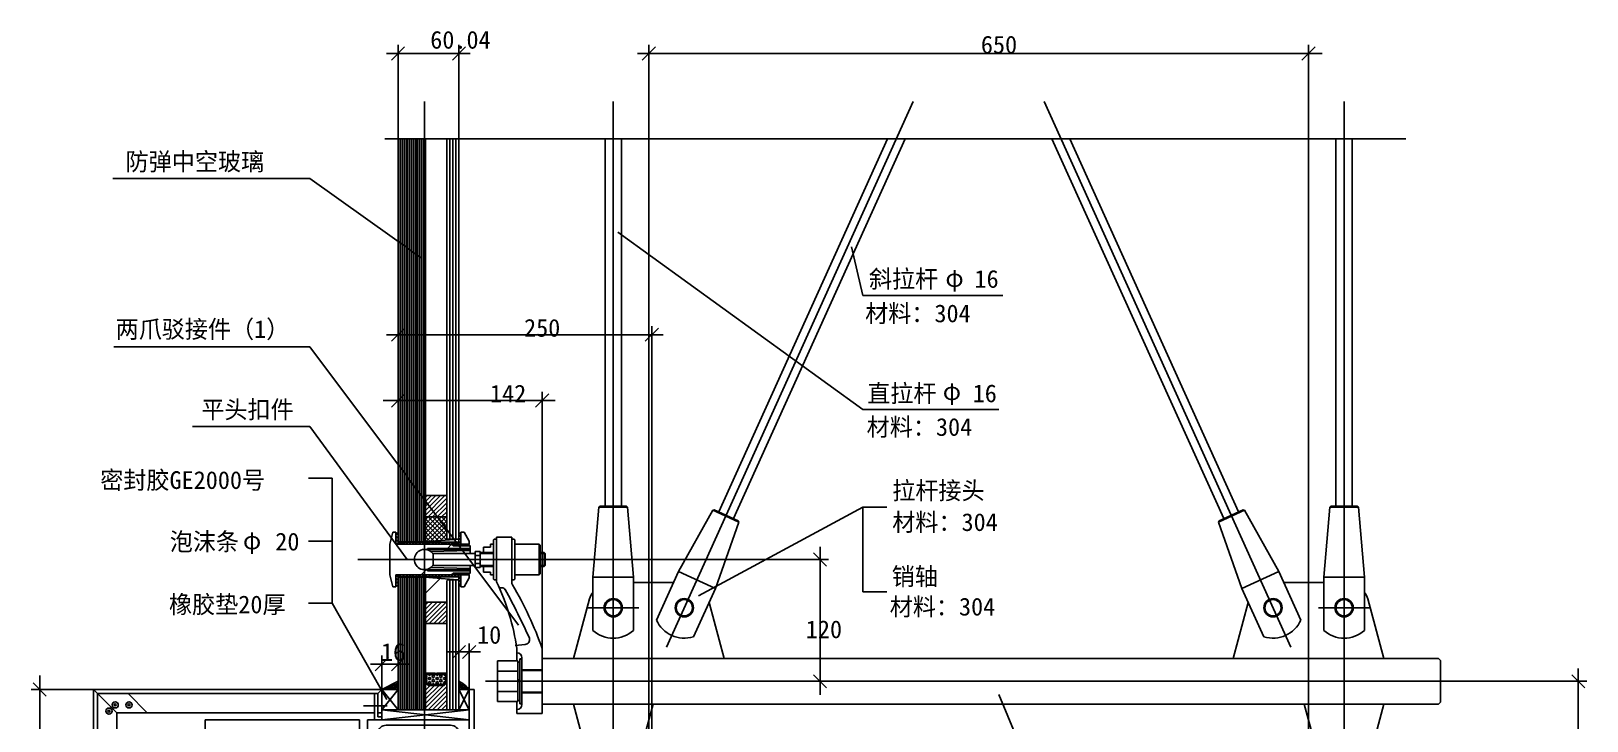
# Model space of a CAD drawing. Header units: metres. Extents: x 851 to 2535, y 436 to 2383.
# Drawn here: x 992 to 2525, y 1704 to 2383 of the extents above; entities that cross this region are included whole.
import ezdxf

# ---------------------------------------------------------------- set-up
doc = ezdxf.new("R2010")
doc.units = ezdxf.units.M
for name, color, linetype in [('212', 2, 'Continuous'), ('3', 5, 'Continuous'), ('BZX', 1, 'Continuous'), ('CSX', 3, 'Continuous'), ('DHX', 4, 'Continuous'), ('PMX', 8, 'Continuous'), ('SDH', 7, 'Continuous'), ('TXT', 2, 'Continuous'), ('XSX', 6, 'Continuous'), ('图层4', 4, 'Continuous')]:
    doc.layers.add(name, color=color, linetype=linetype)

# ---------------------------------------------------------------- blocks, each defined once
blk = doc.blocks.new('A$C719D39D5')
at = {"layer": 'CSX'}
for p, q in [((15.8, 56.78, -342.86), (25.38, 55.94, -342.86)), ((0, 0, -342.86), (2.51, 0, -342.86))]:
    blk.add_line(p, q, dxfattribs=at)
for centre, radius, start, end in [((-624.51, 346.74, -342.86), 718.57, 331.32, 335.58), ((24.95, 50.96, -342.86), 5, 344.88, 85), ((2.51, 4, -342.86), 4, 270, 328.41)]:
    blk.add_arc(centre, radius, start, end, dxfattribs=at)
blk = doc.blocks.new('_ArchTick')
for p, q in [((0.86, 0), (-0.86, 0)), ((0, 0.65), (0, -0.65))]:
    blk.add_line(p, q)
at = {"color": 0, "linetype": 'ByBlock'}
blk.add_lwpolyline([(-0.5, -0.5), (0.5, 0.5)], dxfattribs=at)

msp = doc.modelspace()

# ---------------------------------------------------------------- hatches: boundary and pattern name
at = {"layer": 'PMX'}
h = msp.add_hatch(dxfattribs=at)
h.set_pattern_fill('ANSI31', scale=35)
h.paths.add_polyline_path([(1379.71, 1872.82), (1379.71, 1877.82), (1351.67, 1877.82), (1351.67, 1889.82), (1348.67, 1889.82), (1345.67, 1877.82), (1345.67, 1862.82), (1369.71, 1862.82, -0.41)])
h.paths.add_polyline_path([(1369.71, 1862.82), (1345.67, 1862.82), (1345.67, 1847.82), (1348.67, 1835.82), (1351.67, 1835.82), (1351.67, 1847.82), (1379.71, 1847.82), (1379.71, 1852.82, -0.41)])
h.paths.add_polyline_path([(1408.48, 1849.32), (1424.71, 1849.32), (1424.71, 1851.82), (1382.71, 1851.82), (1382.71, 1852.82), (1379.71, 1852.82), (1379.71, 1847.82), (1406.23, 1847.82)])
h.paths.add_polyline_path([(1424.71, 1849.32), (1408.48, 1849.32), (1406.23, 1847.82), (1423.21, 1847.82)])
h.paths.add_polyline_path([(1423.21, 1877.82), (1406.23, 1877.82), (1408.48, 1876.32), (1424.71, 1876.32)])
h.paths.add_polyline_path([(1424.71, 1876.32), (1408.48, 1876.32), (1406.23, 1877.82), (1379.71, 1877.82), (1379.71, 1872.82), (1382.71, 1872.82), (1382.71, 1873.82), (1424.71, 1873.82)])
h = msp.add_hatch(dxfattribs=at)
h.set_pattern_fill('ANSI37', scale=25)
h.paths.add_polyline_path([(1401.71, 1841.82), (1402.71, 1842.82), (1412.71, 1842.82), (1379.71, 1845.32), (1380.71, 1844.32), (1380.71, 1820.82), (1401.71, 1820.82)])

# ---------------------------------------------------------------- linework, layer by layer
msp.add_line((1495.71, 1711.04), (1470.71, 1711.04))
at = {"layer": '3'}
for p, q in [((2378.71, 1765.32), (1495.71, 1765.32)), ((2378.71, 1720.32), (1495.71, 1720.32))]:
    msp.add_line(p, q, dxfattribs=at)
at = {"layer": 'BZX'}
for p, q in [((1420.19, 2361.43), (1346.82, 2361.43)), ((1353.67, 2277.33), (1353.67, 2369.43)), ((1413.71, 2277.33), (1413.71, 2369.43)), ((1591.88, 2361.43), (2264.04, 2361.43)), ((1600.71, 2313.99), (1600.71, 2369.43)), ((2250.71, 2313.99), (2250.71, 2369.43)), ((1376.48, 2160.01), (1266.74, 2238.09)), ((1811.58, 2010.57), (1570.26, 2185.33)), ((1811.58, 2122.88), (1800.45, 2170.98)), ((1353.67, 2037.92), (1353.67, 2092.34)), ((1603.67, 2035.43), (1603.67, 2092.34)), ((1266.74, 2072.36), (1472.47, 1798.19)), ((1610, 2084.34), (1343.87, 2084.34)), ((1353.67, 1956.55), (1353.67, 2027.53)), ((1495.71, 1765.35), (1495.71, 2027.53)), ((1508.47, 2019.53), (1339.19, 2019.53)), ((1266.74, 1993.89), (1362.54, 1862.82)), ((1288.94, 1943.03), (1288.94, 1819.84)), ((1811.58, 1914.41), (1649.85, 1826.89)), ((1811.58, 1831.11), (1811.58, 1914.41)), ((1769.43, 1875.32), (1769.43, 1729.42)), ((1525.87, 1862.82), (1777.43, 1862.82)), ((1288.94, 1819.84), (1342.67, 1724.82)), ((1413.71, 1734.85), (1413.71, 1779.72)), ((1423.71, 1734.85), (1423.71, 1779.72)), ((1337.67, 1734.85), (1337.67, 1767.7)), ((1353.67, 1734.85), (1353.67, 1767.7)), ((1413.71, 1771.72), (1423.71, 1771.72)), ((1000.66, 1748.49), (1000.66, 1600.82)), ((1353.67, 1759.7), (1337.67, 1759.7)), ((2516.48, 1755.33), (2516.48, 1115.13)), ((1053.64, 1734.82), (992.66, 1734.82)), ((1338.01, 1734.87), (1338.24, 1735.1)), ((1340.01, 1735.11), (1339.43, 1735.69)), ((1339.72, 1734.82), (1341.77, 1736.87)), ((1342.07, 1734.82), (1340.61, 1736.28)), ((1341.49, 1734.82), (1345.31, 1738.63)), ((1344.43, 1735.99), (1342.96, 1737.46)), ((1343.84, 1734.82), (1343.11, 1735.55)), ((1343.26, 1734.82), (1348.85, 1740.4)), ((1347.08, 1735.11), (1344.88, 1737.32)), ((1345.03, 1734.82), (1352.38, 1742.17)), ((1346.2, 1737.76), (1345.32, 1738.64)), ((1348.85, 1736.87), (1346.64, 1739.08)), ((1346.79, 1734.82), (1353.67, 1741.69)), ((1349.14, 1734.82), (1347.53, 1736.43)), ((1347.97, 1739.53), (1347.68, 1739.82)), ((1348.56, 1734.82), (1353.67, 1739.92)), ((1350.62, 1738.64), (1348.86, 1740.41)), ((1351.5, 1735.99), (1349.29, 1738.2)), ((1350.91, 1734.82), (1350.18, 1735.55)), ((1350.33, 1734.82), (1353.67, 1738.16)), ((1353.27, 1737.76), (1351.06, 1739.97)), ((1352.39, 1740.41), (1351.21, 1741.59)), ((1353.67, 1735.59), (1351.95, 1737.32)), ((1352.1, 1734.82), (1353.67, 1736.39)), ((1353.67, 1740.9), (1352.83, 1741.74)), ((1353.67, 1742.66), (1353.57, 1742.76)), ((1565.74, 1742.82), (1777.43, 1742.82)), ((2443.52, 1742.82), (2524.48, 1742.82)), ((1076.67, 1711.82), (1057.67, 1730.82)), ((2032.45, 1521.66), (1945.64, 1729.79))]:
    msp.add_line(p, q, dxfattribs=at)
for centre in [(1075.03, 1719.61), (1088.66, 1719.61), (1068.88, 1713.46)]:
    msp.add_circle(centre, 3.04, dxfattribs=at)
at = {"layer": 'CSX'}
for p, q in [((1353.67, 1877.91), (1353.67, 2277.3)), ((1361.67, 1881.32), (1361.67, 2277.3)), ((1363.19, 1881.32), (1363.19, 2277.3)), ((1371.19, 1881.32), (1371.19, 2277.3)), ((1372.71, 1881.32), (1372.71, 2277.3)), ((1380.71, 1881.32), (1380.71, 2277.3)), ((1401.71, 1883.82), (1401.71, 2277.3)), ((1413.71, 1877.82), (1413.71, 2277.3)), ((1557.71, 2277.3, -44000), (1557.71, 1915.32, -44000)), ((1573.71, 2277.3, -44000), (1573.71, 1915.32, -44000)), ((1835.91, 2277.3), (1669.64, 1909.72)), ((1853.47, 2277.3), (1684.21, 1903.13)), ((1997.95, 2277.3), (2167.21, 1903.13)), ((2015.52, 2277.3), (2181.79, 1909.72)), ((2277.71, 1915.32, -44000), (2277.71, 2277.3, -44000)), ((2293.71, 1915.32, -44000), (2293.71, 2277.3, -44000)), ((1072.58, 2238.09), (1266.74, 2238.09)), ((1811.58, 2122.88), (1949.43, 2122.88)), ((1073.7, 2072.36), (1266.74, 2072.36)), ((1811.58, 2010.57), (1945.62, 2010.57)), ((1151.32, 1993.89), (1266.74, 1993.89)), ((1265.6, 1943.03), (1288.94, 1943.03)), ((1401.71, 1925.82), (1380.71, 1925.82)), ((1401.71, 1904.82), (1380.71, 1904.82)), ((1545.71, 1845.32), (1551.64, 1914.32)), ((1552.71, 1915.32), (1551.64, 1914.32)), ((1579.79, 1914.32), (1551.64, 1914.32)), ((1578.71, 1915.32), (1552.71, 1915.32)), ((1578.71, 1915.32), (1579.79, 1914.32)), ((1579.79, 1914.32), (1585.71, 1845.32)), ((1629.85, 1850.89), (1663.69, 1911.32)), ((1665.08, 1911.79), (1663.69, 1911.32)), ((1689.34, 1899.72), (1663.69, 1911.32)), ((1688.77, 1901.07), (1665.08, 1911.79)), ((1688.77, 1901.07), (1689.34, 1899.72)), ((1811.58, 1914.41), (1835.39, 1914.41)), ((2162.08, 1899.72), (2187.73, 1911.32)), ((2162.65, 1901.07), (2162.08, 1899.72)), ((2162.65, 1901.07), (2186.34, 1911.79)), ((2186.34, 1911.79), (2187.73, 1911.32)), ((2221.57, 1850.89), (2187.73, 1911.32)), ((2271.64, 1914.32), (2265.71, 1845.32)), ((2272.71, 1915.32), (2271.64, 1914.32)), ((2271.64, 1914.32), (2299.79, 1914.32)), ((2272.71, 1915.32), (2298.71, 1915.32)), ((2298.71, 1915.32), (2299.79, 1914.32)), ((2305.71, 1845.32), (2299.79, 1914.32)), ((1345.67, 1877.82), (1348.67, 1889.82)), ((1348.67, 1889.82), (1351.67, 1889.82)), ((1351.67, 1889.82), (1351.67, 1877.82)), ((1351.67, 1888.82), (1353.67, 1888.82)), ((1353.67, 1877.82), (1353.67, 1888.82)), ((1413.71, 1888.82), (1415.71, 1888.82)), ((1415.71, 1889.82), (1418.71, 1889.82)), ((1415.71, 1877.82), (1415.71, 1889.82)), ((1423.71, 1880.82), (1418.71, 1889.82)), ((1689.34, 1899.72), (1666.3, 1834.41)), ((2162.08, 1899.72), (2185.12, 1834.41)), ((1265.6, 1880.87), (1288.94, 1880.87)), ((1345.67, 1877.82), (1345.67, 1847.82)), ((1351.67, 1877.82), (1423.71, 1877.82)), ((1353.67, 1881.32), (1354.67, 1880.32)), ((1353.67, 1879.82), (1413.71, 1879.82)), ((1354.67, 1880.32), (1379.71, 1880.32)), ((1360.67, 1880.32), (1361.67, 1881.32)), ((1364.19, 1880.32), (1363.19, 1881.32)), ((1371.19, 1881.32), (1370.19, 1880.32)), ((1373.71, 1880.32), (1372.71, 1881.32)), ((1379.71, 1880.32), (1412.71, 1882.82)), ((1379.71, 1880.32), (1380.71, 1881.32)), ((1379.71, 1872.82), (1382.71, 1872.82)), ((1424.71, 1873.82), (1382.71, 1873.82)), ((1382.71, 1873.82), (1382.71, 1872.35)), ((1385.71, 1870.82), (1424.71, 1871.62)), ((1401.71, 1883.82), (1402.71, 1882.82)), ((1402.71, 1882.82), (1412.71, 1882.82)), ((1408.48, 1876.32), (1406.23, 1877.82)), ((1408.48, 1876.32), (1424.71, 1876.32)), ((1412.71, 1882.82), (1413.71, 1883.82)), ((1423.21, 1877.82), (1424.71, 1876.32)), ((1423.71, 1877.82), (1423.71, 1880.82)), ((1424.71, 1876.32), (1424.71, 1868.82)), ((1429.71, 1869.82), (1429.71, 1870.82)), ((1429.71, 1870.82), (1434.71, 1870.82)), ((1434.71, 1870.82), (1434.71, 1854.82)), ((1437.74, 1875.15), (1444.71, 1875.15)), ((1437.74, 1875.15), (1437.74, 1869.82)), ((1444.71, 1877.82), (1447.31, 1877.82)), ((1444.71, 1875.15), (1444.71, 1877.82)), ((1447.31, 1877.82), (1447.81, 1877.32)), ((1447.81, 1882.32), (1448.31, 1882.82)), ((1447.81, 1843.32), (1447.81, 1882.32)), ((1448.31, 1882.82), (1450.21, 1882.82)), ((1450.21, 1882.82), (1450.71, 1882.32)), ((1450.71, 1884.82), (1450.71, 1840.82)), ((1450.71, 1884.82), (1465.71, 1884.82)), ((1450.71, 1843.32), (1450.71, 1882.32)), ((1465.71, 1840.82), (1465.71, 1884.82)), ((1465.71, 1882.32), (1466.21, 1882.82)), ((1465.71, 1843.32), (1465.71, 1882.32)), ((1466.21, 1882.82), (1468.21, 1882.82)), ((1468.21, 1882.82), (1468.71, 1882.32)), ((1468.71, 1869.82), (1468.71, 1882.32)), ((1468.71, 1877.82), (1468.71, 1843.32)), ((1468.71, 1877.82), (1492.71, 1877.82)), ((1493.71, 1876.82), (1492.71, 1877.82)), ((1492.71, 1877.82), (1492.71, 1847.82)), ((1493.71, 1848.82), (1493.71, 1876.82)), ((1385.71, 1854.82), (1424.71, 1854.01)), ((1388.43, 1868.82), (1428.71, 1868.82)), ((1388.43, 1868.82), (1388.43, 1856.82)), ((1388.43, 1856.82), (1428.71, 1856.82)), ((1424.71, 1856.82), (1424.71, 1849.32)), ((1429.71, 1869.82), (1429.71, 1855.82)), ((1429.71, 1866.82), (1434.71, 1866.82)), ((1429.71, 1858.82), (1434.71, 1858.82)), ((1429.71, 1855.82), (1429.71, 1854.82)), ((1429.71, 1854.82), (1434.71, 1854.82)), ((1434.71, 1869.82), (1447.81, 1869.82)), ((1434.71, 1855.82), (1447.81, 1855.82)), ((1437.74, 1855.82), (1437.74, 1850.48)), ((1465.71, 1856.82), (1465.71, 1840.82)), ((1465.71, 1856.82), (1465.71, 1840.5)), ((1465.71, 1847.82), (1465.71, 1856.82)), ((1493.71, 1869.82), (1497.61, 1869.82)), ((1493.71, 1855.82), (1497.61, 1855.82)), ((1497.61, 1869.82), (1497.61, 1855.82)), ((1498.71, 1868.82), (1497.61, 1869.82)), ((1497.61, 1855.82), (1498.71, 1856.82)), ((1498.71, 1868.82), (1498.71, 1856.82)), ((1345.67, 1847.82), (1348.67, 1835.82)), ((1351.67, 1847.82), (1351.67, 1835.82)), ((1351.67, 1847.82), (1423.71, 1847.82)), ((1353.67, 1847.82), (1353.67, 1836.82)), ((1353.67, 1847.4), (1354.08, 1847.82)), ((1353.67, 1714.82), (1353.67, 1846.09)), ((1353.67, 1845.82), (1413.71, 1845.82)), ((1353.67, 1844.32), (1354.67, 1845.32)), ((1354.67, 1845.32), (1379.71, 1845.32)), ((1361.67, 1844.32), (1360.67, 1845.32)), ((1361.67, 1715.82), (1361.67, 1844.32)), ((1364.19, 1845.32), (1363.19, 1844.32)), ((1363.19, 1715.82), (1363.19, 1844.32)), ((1371.19, 1844.32), (1370.19, 1845.32)), ((1371.19, 1715.82), (1371.19, 1844.32)), ((1373.71, 1845.32), (1372.71, 1844.32)), ((1372.71, 1715.82), (1372.71, 1844.32)), ((1379.71, 1852.82), (1382.71, 1852.82)), ((1380.71, 1844.32), (1379.71, 1845.32)), ((1379.71, 1845.32), (1412.71, 1842.82)), ((1380.71, 1715.82), (1380.71, 1844.32)), ((1382.71, 1851.82), (1382.71, 1853.28)), ((1424.71, 1851.82), (1382.71, 1851.82)), ((1401.71, 1841.82), (1402.71, 1842.82)), ((1401.71, 1715.82), (1401.71, 1841.82)), ((1402.71, 1842.82), (1412.71, 1842.82)), ((1408.48, 1849.32), (1406.23, 1847.82)), ((1408.48, 1849.32), (1424.71, 1849.32)), ((1413.71, 1841.82), (1412.71, 1842.82)), ((1413.71, 1715.82), (1413.71, 1847.82)), ((1415.71, 1847.82), (1415.71, 1835.82)), ((1423.71, 1844.82), (1418.71, 1835.82)), ((1424.71, 1849.32), (1423.21, 1847.82)), ((1423.71, 1847.82), (1423.71, 1844.82)), ((1437.74, 1850.48), (1444.71, 1850.48)), ((1444.71, 1850.48), (1444.71, 1847.82)), ((1444.71, 1847.82), (1447.31, 1847.82)), ((1447.31, 1847.82), (1447.81, 1848.32)), ((1447.81, 1843.32), (1448.31, 1842.82)), ((1448.31, 1842.82), (1450.21, 1842.82)), ((1450.71, 1843.32), (1450.21, 1842.82)), ((1465.71, 1843.32), (1466.21, 1842.82)), ((1466.21, 1842.82), (1468.21, 1842.82)), ((1468.71, 1843.32), (1468.21, 1842.82)), ((1468.71, 1847.82), (1492.71, 1847.82)), ((1492.71, 1847.82), (1493.71, 1848.82)), ((1545.71, 1792.95), (1545.71, 1845.32)), ((1585.71, 1845.32), (1545.71, 1845.32)), ((1585.71, 1792.95), (1585.71, 1845.32)), ((1585.71, 1840.32), (1625.07, 1840.32)), ((1608.27, 1803.18), (1629.85, 1850.89)), ((1666.3, 1834.41), (1629.85, 1850.89)), ((2185.12, 1834.41), (2221.57, 1850.89)), ((2243.15, 1803.18), (2221.57, 1850.89)), ((2265.71, 1840.32), (2226.35, 1840.32)), ((2265.71, 1845.32), (2305.71, 1845.32)), ((2265.71, 1792.95), (2265.71, 1845.32)), ((2305.71, 1792.95), (2305.71, 1845.32)), ((1348.67, 1835.82), (1351.67, 1835.82)), ((1351.67, 1836.82), (1353.67, 1836.82)), ((1413.71, 1836.82), (1415.71, 1836.82)), ((1415.71, 1835.82), (1418.71, 1835.82)), ((1542.27, 1824.05), (1526.53, 1765.32)), ((1644.72, 1786.7), (1666.3, 1834.41)), ((1811.58, 1831.11), (1835.39, 1831.11)), ((2206.7, 1786.7), (2185.12, 1834.41)), ((2309.15, 1824.05), (2324.89, 1765.32)), ((1265.6, 1819.84), (1288.94, 1819.84)), ((1401.71, 1820.82), (1380.71, 1820.82)), ((1660.07, 1820.63), (1674.89, 1765.32)), ((2191.35, 1820.63), (2176.53, 1765.32)), ((1401.71, 1799.82), (1380.71, 1799.82)), ((1471.71, 1762.88), (1451.71, 1762.88)), ((1451.71, 1722.88), (1451.71, 1762.88)), ((1470.71, 1762.88), (1470.71, 1775.04)), ((1470.71, 1771.04), (1470.71, 1771.04)), ((1471.71, 1722.88), (1471.71, 1762.88)), ((1473.71, 1764.91), (1475.71, 1764.91)), ((1473.71, 1720.85), (1473.71, 1764.91)), ((1473.71, 1764.78, -44000), (1475.71, 1764.78, -44000)), ((1473.71, 1764.78, -44000), (1473.71, 1720.72, -44000)), ((1475.71, 1720.04), (1475.71, 1766.04)), ((1475.71, 1765.59, -44000), (1475.71, 1719.59, -44000)), ((1495.71, 1752.88), (1495.71, 1775.04)), ((1495.71, 1775.04), (1495.71, 1752.88)), ((1495.71, 1752.75, -44000), (1495.71, 1774.59, -44000)), ((1495.71, 1774.59, -44000), (1495.71, 1731.59, -44000)), ((2380.71, 1763.32), (2378.71, 1765.32)), ((2380.71, 1763.32), (2380.71, 1722.32)), ((1380.71, 1750.82), (1390.71, 1750.82)), ((1381.71, 1749.82), (1400.71, 1749.82)), ((1381.71, 1741.82), (1381.71, 1749.82)), ((1390.71, 1750.82), (1390.71, 1749.82)), ((1391.71, 1750.82), (1391.71, 1749.82)), ((1391.71, 1750.82), (1401.71, 1750.82)), ((1400.71, 1741.82), (1400.71, 1749.82)), ((1471.71, 1752.88), (1451.71, 1752.88)), ((1471.71, 1761.75), (1473.71, 1761.75)), ((1475.71, 1754.04), (1495.71, 1754.04)), ((1475.71, 1753.59, -44000), (1495.71, 1753.59, -44000)), ((1495.71, 1711.04), (1495.71, 1754.04)), ((1053.67, 1584.82), (1053.67, 1734.82)), ((1053.67, 1734.82), (1057.67, 1730.82)), ((1057.67, 1730.82), (1053.67, 1734.82)), ((1053.67, 1734.82), (1337.67, 1734.82)), ((1333.67, 1730.82), (1337.67, 1734.82)), ((1353.67, 1742.82), (1337.67, 1734.82)), ((1337.67, 1704.82), (1337.67, 1734.82)), ((1337.67, 1734.82), (1353.67, 1734.82)), ((1383.3, 1738.82), (1380.71, 1741.4)), ((1383.71, 1739.82), (1381.71, 1741.82)), ((1383.3, 1738.82), (1399.12, 1738.82)), ((1383.71, 1739.82), (1398.71, 1739.82)), ((1398.71, 1739.82), (1400.71, 1741.82)), ((1399.12, 1738.82), (1401.71, 1741.4)), ((1413.71, 1734.82), (1428.71, 1734.82)), ((1423.71, 1734.82), (1413.71, 1734.82)), ((1423.71, 1656.82), (1423.71, 1734.82)), ((1428.71, 1614.82), (1428.71, 1734.82)), ((1471.71, 1732.88), (1451.71, 1732.88)), ((1471.71, 1744.91), (1473.71, 1743.76)), ((1471.71, 1743.28), (1473.71, 1742.12)), ((1475.71, 1732.04), (1495.71, 1732.04)), ((1495.71, 1732.88), (1495.71, 1711.04)), ((1495.71, 1732.75, -44000), (1495.71, 1711.04, -44000)), ((1495.71, 1711.04, -44000), (1495.71, 1732.75, -44000)), ((1057.67, 1588.82), (1057.67, 1730.82)), ((1057.67, 1730.82), (1333.67, 1730.82)), ((1087.67, 1730.82), (1106.67, 1711.82)), ((1330.67, 1704.82), (1330.67, 1730.82)), ((1333.67, 1707.82), (1333.67, 1730.82)), ((1471.71, 1722.88), (1451.71, 1722.88)), ((1470.71, 1722.88), (1470.71, 1711.04)), ((1470.71, 1711.04), (1470.71, 1722.88)), ((1471.71, 1724), (1473.71, 1724)), ((1473.71, 1720.85), (1475.71, 1720.85)), ((1473.71, 1720.72, -44000), (1475.71, 1720.72, -44000)), ((1475.71, 1731.59, -44000), (1495.71, 1731.59, -44000)), ((1542.27, 1661.58), (1526.53, 1720.32)), ((1589.15, 1661.58), (1604.89, 1720.32)), ((2262.27, 1661.58), (2246.53, 1720.32)), ((2309.15, 1661.58), (2324.89, 1720.32)), ((2378.71, 1720.32), (2380.71, 1722.32)), ((1076.67, 1607.82), (1076.67, 1711.82)), ((1076.67, 1711.82), (1330.67, 1711.82)), ((1315.71, 1704.82), (1163.67, 1704.82)), ((1163.67, 1179.82), (1163.67, 1704.82)), ((1315.71, 1661.82), (1315.71, 1704.82)), ((1333.67, 1711.82), (1337.67, 1711.82)), ((1337.67, 1707.82), (1333.67, 1707.82)), ((1337.67, 1714.82), (1423.71, 1714.82)), ((1353.67, 1715.82), (1354.67, 1714.82)), ((1360.67, 1714.82), (1361.67, 1715.82)), ((1364.19, 1714.82), (1363.19, 1715.82)), ((1371.19, 1715.82), (1370.19, 1714.82)), ((1373.71, 1714.82), (1372.71, 1715.82)), ((1379.71, 1714.82), (1380.71, 1715.82)), ((1401.04, 1714.82), (1401.88, 1715.65)), ((1401.71, 1715.82), (1402.71, 1714.82)), ((1413.71, 1715.82), (1412.71, 1714.82)), ((1470.71, 1715.04), (1470.71, 1715.04))]:
    msp.add_line(p, q, dxfattribs=at)
msp.add_lwpolyline([(1351.86, 1699.52), (1405.39, 1699.52, -0.39), (1413.84, 1691.86), (1416.96, 1660.6, 0.39), (1421.14, 1656.82), (1423.71, 1656.82), (1423.71, 1704.82), (1323.71, 1704.82), (1323.71, 1656.82), (1326.28, 1656.82, 0.39), (1330.46, 1660.6), (1333.58, 1691.86, -0.39), (1342.04, 1699.52), (1351.86, 1699.52)], format="xyb", dxfattribs=at)
for centre, radius in [((1565.71, 1815.32), 9), ((1635.71, 1815.32), 9), ((1635.71, 1815.32), 9), ((1635.71, 1815.32), 9), ((1635.71, 1815.32), 9), ((2215.71, 1815.32), 9), ((2215.71, 1815.32), 9), ((2215.71, 1815.32), 9), ((2285.71, 1815.32), 9), ((1565.71, 1815.32), 8), ((1635.71, 1815.32), 8), ((2215.71, 1815.32), 8), ((2285.71, 1815.32), 8), ((1075.03, 1719.61), 1.04), ((1088.66, 1719.61), 1.04), ((1068.88, 1713.46), 1.04)]:
    msp.add_circle(centre, radius, dxfattribs=at)
for centre, radius, start, end in [((1379.71, 1862.82), 10, 40.71, 319.29), ((1388.43, 1870.32), 1.5, 220.71, 270), ((1388.43, 1855.32), 1.5, 90, 139.29), ((1428.71, 1869.82), 1, 270, 0), ((1428.71, 1855.82), 1, 0, 90), ((1250.47, 1744), 222.41, 8.02, 25.8), ((1470.71, 1840.5), 5, 180, 212.58), ((1174.01, 1663.51), 340.49, 19.12, 30.79), ((1565.71, 1815.32), 25.02, 143.08, 159.57), ((2285.71, 1815.32), 25.02, 20.43, 36.92), ((1635.71, 1815.32), 30, 203.85, 287.47), ((2215.71, 1815.32), 30, 252.53, 336.15), ((1565.71, 1815.32), 30, 228.19, 311.81), ((2285.71, 1815.32), 30, 228.19, 311.81), ((1470.71, 1766.04), 5, 0, 90), ((1398.3, 1713.3), 33.3, 40.25, 62.43), ((1470.71, 1720.04), 5, 270, 0)]:
    msp.add_arc(centre, radius, start, end, dxfattribs=at)
at = {"layer": 'DHX'}
for p, q in [((1379.71, 2313.96), (1379.71, 521.1)), ((1565.71, 521.1), (1565.71, 2313.96)), ((1600.71, 521.1, -44000), (1600.71, 2313.96, -44000)), ((1861.27, 2313.96), (1618.07, 1776.32)), ((1990.15, 2313.96), (2233.35, 1776.32)), ((2250.71, 521.1, -44000), (2250.71, 2313.96, -44000)), ((2285.71, 521.1), (2285.71, 2313.96)), ((1603.67, 1270.82), (1603.67, 2035.4)), ((1314.16, 1862.82), (1525.84, 1862.82)), ((1540.68, 1815.32), (1591.08, 1815.32)), ((2260.68, 1815.32), (2311.08, 1815.32)), ((2443.49, 1742.82), (1439.93, 1742.82)), ((1319.51, 1718.68), (1342.9, 1718.68))]:
    msp.add_line(p, q, dxfattribs=at)
at = {"layer": 'PMX'}
for p, q in [((1380.71, 1924.3), (1382.23, 1925.82)), ((1380.71, 1919.88), (1386.65, 1925.82)), ((1380.71, 1915.46), (1391.07, 1925.82)), ((1380.71, 1911.04), (1395.49, 1925.82)), ((1380.71, 1906.62), (1399.91, 1925.82)), ((1383.33, 1904.82), (1401.71, 1923.2)), ((1387.75, 1904.82), (1401.71, 1918.78)), ((1380.71, 1902.2), (1383.33, 1904.82)), ((1380.71, 1897.78), (1387.75, 1904.82)), ((1380.71, 1893.36), (1392.17, 1904.82)), ((1380.71, 1888.94), (1396.59, 1904.82)), ((1380.71, 1884.52), (1401, 1904.82)), ((1401.73, 1881.98), (1380.71, 1903.01)), ((1381.02, 1880.41), (1401.71, 1901.1)), ((1401.71, 1886.43), (1383.32, 1904.82)), ((1401.71, 1890.85), (1387.74, 1904.82)), ((1401.71, 1895.26), (1392.16, 1904.82)), ((1392.17, 1904.82), (1401.71, 1914.36)), ((1401.71, 1899.68), (1396.58, 1904.82)), ((1396.59, 1904.82), (1401.71, 1909.94)), ((1401, 1904.82), (1401.71, 1905.52)), ((1401.71, 1904.1), (1401, 1904.82)), ((1351.67, 1886.77), (1353.67, 1888.77)), ((1353.67, 1883.73), (1351.67, 1885.73)), ((1351.67, 1883.59), (1353.67, 1885.59)), ((1353.67, 1886.91), (1351.77, 1888.82)), ((1397.63, 1881.67), (1380.71, 1898.59)), ((1393.52, 1881.36), (1380.71, 1894.17)), ((1389.41, 1881.05), (1380.71, 1889.75)), ((1385.3, 1880.74), (1380.71, 1885.33)), ((1385.81, 1880.78), (1401.71, 1896.68)), ((1390.59, 1881.14), (1401.71, 1892.26)), ((1395.37, 1881.5), (1401.71, 1887.84)), ((1413.71, 1888.35), (1414.17, 1888.82)), ((1415.71, 1885.33), (1413.71, 1887.33)), ((1413.71, 1885.17), (1415.71, 1887.17)), ((1415.71, 1888.51), (1415.41, 1888.82)), ((1353.67, 1880.55), (1351.67, 1882.55)), ((1351.67, 1880.41), (1353.67, 1882.41)), ((1353.22, 1877.82), (1351.67, 1879.37)), ((1352.26, 1877.82), (1353.67, 1879.22)), ((1353.67, 1879.22), (1354.26, 1879.82)), ((1356.4, 1877.82), (1354.4, 1879.82)), ((1355.44, 1877.82), (1357.44, 1879.82)), ((1359.59, 1877.82), (1357.59, 1879.82)), ((1358.63, 1877.82), (1360.63, 1879.82)), ((1362.77, 1877.82), (1360.77, 1879.82)), ((1361.81, 1877.82), (1363.81, 1879.82)), ((1365.95, 1877.82), (1363.95, 1879.82)), ((1364.99, 1877.82), (1366.99, 1879.82)), ((1369.13, 1877.82), (1367.13, 1879.82)), ((1368.17, 1877.82), (1370.17, 1879.82)), ((1372.31, 1877.82), (1370.31, 1879.82)), ((1371.35, 1877.82), (1373.35, 1879.82)), ((1375.5, 1877.82), (1373.5, 1879.82)), ((1374.54, 1877.82), (1376.54, 1879.82)), ((1378.68, 1877.82), (1376.68, 1879.82)), ((1377.72, 1877.82), (1379.72, 1879.82)), ((1381.86, 1877.82), (1379.86, 1879.82)), ((1381.19, 1880.43), (1380.51, 1881.11)), ((1380.9, 1877.82), (1382.9, 1879.82)), ((1385.04, 1877.82), (1383.04, 1879.82)), ((1384.08, 1877.82), (1386.08, 1879.82)), ((1388.22, 1877.82), (1386.22, 1879.82)), ((1387.26, 1877.82), (1389.26, 1879.82)), ((1391.41, 1877.82), (1389.41, 1879.82)), ((1390.45, 1877.82), (1392.45, 1879.82)), ((1394.59, 1877.82), (1392.59, 1879.82)), ((1393.63, 1877.82), (1395.63, 1879.82)), ((1397.77, 1877.82), (1395.77, 1879.82)), ((1396.81, 1877.82), (1398.81, 1879.82)), ((1400.95, 1877.82), (1398.95, 1879.82)), ((1399.99, 1877.82), (1401.99, 1879.82)), ((1400.15, 1881.86), (1401.91, 1883.62)), ((1404.13, 1877.82), (1402.13, 1879.82)), ((1403.17, 1877.82), (1405.17, 1879.82)), ((1404.93, 1882.23), (1405.52, 1882.82)), ((1405.84, 1882.29), (1405.32, 1882.82)), ((1407.32, 1877.82), (1405.32, 1879.82)), ((1406.35, 1877.82), (1408.35, 1879.82)), ((1410.5, 1877.82), (1408.5, 1879.82)), ((1409.54, 1877.82), (1411.54, 1879.82)), ((1409.71, 1882.59), (1409.94, 1882.82)), ((1409.95, 1882.61), (1409.74, 1882.82)), ((1413.68, 1877.82), (1411.68, 1879.82)), ((1412.72, 1877.82), (1413.71, 1878.81)), ((1415.71, 1882.15), (1413.71, 1884.15)), ((1413.71, 1881.99), (1415.71, 1883.99)), ((1415.71, 1878.97), (1413.71, 1880.97)), ((1413.71, 1878.81), (1415.71, 1880.81)), ((1353.67, 1845.55), (1351.67, 1847.55)), ((1351.67, 1845.4), (1353.67, 1847.4)), ((1353.67, 1842.37), (1351.67, 1844.37)), ((1351.67, 1842.22), (1353.67, 1844.22)), ((1353.67, 1839.18), (1351.67, 1841.18)), ((1351.67, 1839.04), (1353.67, 1841.04)), ((1356.58, 1845.82), (1354.58, 1847.82)), ((1355.26, 1845.82), (1357.26, 1847.82)), ((1359.77, 1845.82), (1357.77, 1847.82)), ((1358.45, 1845.82), (1360.45, 1847.82)), ((1362.95, 1845.82), (1360.95, 1847.82)), ((1361.63, 1845.82), (1363.63, 1847.82)), ((1366.13, 1845.82), (1364.13, 1847.82)), ((1364.81, 1845.82), (1366.81, 1847.82)), ((1369.31, 1845.82), (1367.31, 1847.82)), ((1367.99, 1845.82), (1369.99, 1847.82)), ((1372.49, 1845.82), (1370.49, 1847.82)), ((1371.17, 1845.82), (1373.17, 1847.82)), ((1375.68, 1845.82), (1373.68, 1847.82)), ((1374.35, 1845.82), (1376.35, 1847.82)), ((1378.86, 1845.82), (1376.86, 1847.82)), ((1377.54, 1845.82), (1379.54, 1847.82)), ((1382.04, 1845.82), (1380.04, 1847.82)), ((1380.72, 1845.82), (1382.72, 1847.82)), ((1385.22, 1845.82), (1383.22, 1847.82)), ((1383.9, 1845.82), (1385.9, 1847.82)), ((1388.4, 1845.82), (1386.4, 1847.82)), ((1387.08, 1845.82), (1389.08, 1847.82)), ((1391.59, 1845.82), (1389.59, 1847.82)), ((1390.26, 1845.82), (1392.26, 1847.82)), ((1394.77, 1845.82), (1392.77, 1847.82)), ((1393.45, 1845.82), (1395.45, 1847.82)), ((1397.95, 1845.82), (1395.95, 1847.82)), ((1396.63, 1845.82), (1398.63, 1847.82)), ((1401.13, 1845.82), (1399.13, 1847.82)), ((1399.81, 1845.82), (1401.81, 1847.82)), ((1404.31, 1845.82), (1402.31, 1847.82)), ((1402.99, 1845.82), (1404.99, 1847.82)), ((1407.5, 1845.82), (1405.5, 1847.82)), ((1406.17, 1845.82), (1408.17, 1847.82)), ((1410.68, 1845.82), (1408.68, 1847.82)), ((1409.36, 1845.82), (1411.36, 1847.82)), ((1413.71, 1845.96), (1411.86, 1847.82)), ((1412.54, 1845.82), (1413.71, 1846.99)), ((1413.71, 1846.99), (1414.54, 1847.82)), ((1415.71, 1843.96), (1413.71, 1845.96)), ((1413.71, 1843.8), (1415.71, 1845.8)), ((1415.71, 1840.78), (1413.71, 1842.78)), ((1413.71, 1840.62), (1415.71, 1842.62)), ((1415.71, 1837.6), (1413.71, 1839.6)), ((1413.71, 1837.44), (1415.71, 1839.44)), ((1415.71, 1847.15), (1415.04, 1847.82)), ((1352.86, 1836.82), (1351.67, 1838)), ((1352.63, 1836.82), (1353.67, 1837.86)), ((1380.71, 1818.23), (1383.3, 1820.82)), ((1380.71, 1813.81), (1387.72, 1820.82)), ((1380.71, 1809.39), (1392.13, 1820.82)), ((1380.71, 1804.97), (1396.55, 1820.82)), ((1380.71, 1800.55), (1400.97, 1820.82)), ((1384.39, 1799.82), (1401.71, 1817.13)), ((1388.81, 1799.82), (1401.71, 1812.71)), ((1393.23, 1799.82), (1401.71, 1808.29)), ((1397.65, 1799.82), (1401.71, 1803.87)), ((1382.17, 1747.78), (1381.71, 1748.58)), ((1381.71, 1746.98), (1382.17, 1747.78)), ((1384.05, 1748.86), (1383.5, 1749.82)), ((1384.05, 1748.86), (1385.3, 1748.86)), ((1385.3, 1748.86), (1385.85, 1749.82)), ((1387.17, 1747.78), (1387.8, 1748.86)), ((1387.8, 1746.7), (1387.17, 1747.78)), ((1387.8, 1748.86), (1389.05, 1748.86)), ((1389.67, 1747.78), (1389.05, 1748.86)), ((1389.05, 1746.7), (1389.67, 1747.78)), ((1391.55, 1748.86), (1391, 1749.82)), ((1391.55, 1748.86), (1392.8, 1748.86)), ((1392.8, 1748.86), (1393.35, 1749.82)), ((1394.67, 1747.78), (1395.3, 1748.86)), ((1395.3, 1746.7), (1394.67, 1747.78)), ((1395.3, 1748.86), (1396.55, 1748.86)), ((1397.17, 1747.78), (1396.55, 1748.86)), ((1396.55, 1746.7), (1397.17, 1747.78)), ((1399.05, 1748.86), (1398.5, 1749.82)), ((1399.05, 1748.86), (1400.3, 1748.86)), ((1400.3, 1748.86), (1400.71, 1749.58)), ((1380.71, 1738.68), (1382.07, 1740.04)), ((1380.71, 1734.26), (1385.27, 1738.82)), ((1380.71, 1729.84), (1389.68, 1738.82)), ((1380.71, 1725.42), (1394.1, 1738.82)), ((1380.71, 1721), (1398.52, 1738.82)), ((1380.71, 1716.58), (1401.71, 1737.58)), ((1382.17, 1743.45), (1381.71, 1744.25)), ((1381.71, 1742.65), (1382.17, 1743.45)), ((1383.36, 1714.82), (1401.71, 1733.16)), ((1383.42, 1745.61), (1384.05, 1746.7)), ((1384.05, 1744.53), (1383.42, 1745.61)), ((1383.42, 1741.28), (1384.05, 1742.37)), ((1384.05, 1740.2), (1383.42, 1741.28)), ((1384.05, 1746.7), (1385.3, 1746.7)), ((1384.05, 1744.53), (1385.3, 1744.53)), ((1384.05, 1742.37), (1385.3, 1742.37)), ((1384.05, 1740.2), (1385.3, 1740.2)), ((1385.92, 1745.61), (1385.3, 1746.7)), ((1385.3, 1744.53), (1385.92, 1745.61)), ((1385.92, 1741.28), (1385.3, 1742.37)), ((1385.3, 1740.2), (1385.92, 1741.28)), ((1387.17, 1743.45), (1387.8, 1744.53)), ((1387.8, 1742.37), (1387.17, 1743.45)), ((1387.57, 1739.82), (1387.8, 1740.2)), ((1387.8, 1746.7), (1389.05, 1746.7)), ((1387.8, 1744.53), (1389.05, 1744.53)), ((1387.8, 1742.37), (1389.05, 1742.37)), ((1387.8, 1740.2), (1389.05, 1740.2)), ((1389.67, 1743.45), (1389.05, 1744.53)), ((1389.05, 1742.37), (1389.67, 1743.45)), ((1389.27, 1739.82), (1389.05, 1740.2)), ((1390.92, 1745.61), (1391.55, 1746.7)), ((1391.55, 1744.53), (1390.92, 1745.61)), ((1390.92, 1741.28), (1391.55, 1742.37)), ((1391.55, 1740.2), (1390.92, 1741.28)), ((1391.55, 1746.7), (1392.8, 1746.7)), ((1391.55, 1744.53), (1392.8, 1744.53)), ((1391.55, 1742.37), (1392.8, 1742.37)), ((1391.55, 1740.2), (1392.8, 1740.2)), ((1393.42, 1745.61), (1392.8, 1746.7)), ((1392.8, 1744.53), (1393.42, 1745.61)), ((1393.42, 1741.28), (1392.8, 1742.37)), ((1392.8, 1740.2), (1393.42, 1741.28)), ((1394.67, 1743.45), (1395.3, 1744.53)), ((1395.3, 1742.37), (1394.67, 1743.45)), ((1395.07, 1739.82), (1395.3, 1740.2)), ((1395.3, 1746.7), (1396.55, 1746.7)), ((1395.3, 1744.53), (1396.55, 1744.53)), ((1395.3, 1742.37), (1396.55, 1742.37)), ((1395.3, 1740.2), (1396.55, 1740.2)), ((1397.17, 1743.45), (1396.55, 1744.53)), ((1396.55, 1742.37), (1397.17, 1743.45)), ((1396.77, 1739.82), (1396.55, 1740.2)), ((1398.42, 1745.61), (1399.05, 1746.7)), ((1399.05, 1744.53), (1398.42, 1745.61)), ((1398.42, 1741.28), (1399.05, 1742.37)), ((1399.05, 1740.2), (1398.42, 1741.28)), ((1399.05, 1746.7), (1400.3, 1746.7)), ((1399.05, 1744.53), (1400.3, 1744.53)), ((1399.05, 1742.37), (1400.3, 1742.37)), ((1399.05, 1740.2), (1399.1, 1740.2)), ((1400.71, 1745.98), (1400.3, 1746.7)), ((1400.3, 1744.53), (1400.71, 1745.25)), ((1400.65, 1741.75), (1400.3, 1742.37)), ((1413.71, 1742.66), (1413.81, 1742.76)), ((1413.71, 1740.9), (1414.95, 1742.13)), ((1420.59, 1734.82), (1413.71, 1741.69)), ((1413.71, 1739.13), (1416.05, 1741.47)), ((1413.71, 1737.36), (1417.12, 1740.77)), ((1413.71, 1735.59), (1418.15, 1740.03)), ((1418.82, 1734.82), (1413.71, 1739.92)), ((1417.05, 1734.82), (1413.71, 1738.16)), ((1415.28, 1734.82), (1413.71, 1736.39)), ((1414.7, 1734.82), (1419.15, 1739.26)), ((1422.35, 1734.82), (1415.16, 1742.01)), ((1416.47, 1734.82), (1420.11, 1738.46)), ((1418.24, 1734.82), (1421.04, 1737.62)), ((1420, 1734.82), (1421.94, 1736.75)), ((1421.77, 1734.82), (1422.8, 1735.84)), ((1423.54, 1734.82), (1423.63, 1734.91)), ((1387.78, 1714.82), (1401.71, 1728.74)), ((1392.2, 1714.82), (1401.71, 1724.32)), ((1396.62, 1714.82), (1401.71, 1719.91))]:
    msp.add_line(p, q, dxfattribs=at)
at = {"layer": 'SDH'}
msp.add_line((1340.84, 2277.3), (2346.51, 2277.3), dxfattribs=at)
at = {"layer": 'XSX'}
for p, q in [((1355.67, 1880.32), (1355.67, 2277.3)), ((1357.67, 1880.32), (1357.67, 2277.3)), ((1359.67, 1880.32), (1359.67, 2277.3)), ((1365.19, 1880.32), (1365.19, 2277.3)), ((1367.19, 1880.32), (1367.19, 2277.3)), ((1369.19, 1880.32), (1369.19, 2277.3)), ((1374.71, 1880.32), (1374.71, 2277.3)), ((1376.71, 1880.32), (1376.71, 2277.3)), ((1378.71, 1880.32), (1378.71, 2277.3)), ((1404.71, 1882.82), (1404.71, 2277.3)), ((1407.71, 1882.82), (1407.71, 2277.3)), ((1410.71, 1882.82), (1410.71, 2277.3)), ((1382.71, 1872.82), (1424.71, 1872.82)), ((1434.71, 1868.82), (1447.81, 1868.82)), ((1434.71, 1856.82), (1447.81, 1856.82)), ((1493.71, 1868.82), (1498.71, 1868.82)), ((1493.71, 1856.82), (1498.71, 1856.82)), ((1355.67, 1714.82), (1355.67, 1845.32)), ((1357.67, 1714.82), (1357.67, 1845.32)), ((1359.67, 1714.82), (1359.67, 1845.32)), ((1365.19, 1714.82), (1365.19, 1845.32)), ((1367.19, 1714.82), (1367.19, 1845.32)), ((1369.19, 1714.82), (1369.19, 1845.32)), ((1374.71, 1714.82), (1374.71, 1845.32)), ((1376.71, 1714.82), (1376.71, 1845.32)), ((1378.71, 1714.82), (1378.71, 1845.32)), ((1378.71, 1715.82), (1378.71, 1845.32)), ((1382.71, 1852.82), (1424.71, 1852.82)), ((1404.71, 1714.82), (1404.71, 1842.82)), ((1407.71, 1714.82), (1407.71, 1842.82)), ((1410.71, 1714.82), (1410.71, 1842.82)), ((1495.71, 1762.88), (1495.71, 1752.88)), ((1495.71, 1752.75, -44000), (1495.71, 1762.75, -44000)), ((1353.67, 1734.82), (1337.67, 1714.82)), ((1337.67, 1734.82), (1353.67, 1714.82)), ((1423.71, 1714.82), (1413.71, 1734.82)), ((1423.71, 1734.82), (1413.71, 1714.82)), ((1495.71, 1732.88), (1495.71, 1722.88)), ((1495.71, 1722.75, -44000), (1495.71, 1732.75, -44000)), ((1423.71, 1714.82), (1337.67, 1704.82)), ((1337.67, 1714.82), (1423.71, 1704.82))]:
    msp.add_line(p, q, dxfattribs=at)

# ---------------------------------------------------------------- block references
at = {"xscale": -1, "rotation": 180}
msp.add_blockref('A$C719D39D5', (1453.41, 1835.01, 342.86), dxfattribs=at)
at = {"layer": '图层4', "xscale": 13, "yscale": 13, "zscale": 13}
for p, rotation in [((1353.67, 2361.43), 180), ((1413.71, 2361.43), 180), ((1600.71, 2361.43), 180), ((2250.71, 2361.43), 180), ((1353.67, 2084.34), 180), ((1603.67, 2084.34), 180), ((1353.67, 2019.53), 180), ((1495.71, 2019.53), 180), ((1769.43, 1862.82), 90), ((1413.71, 1771.72), 180), ((1423.71, 1771.72), 180), ((1337.67, 1759.7), 180), ((1353.67, 1759.7), 180), ((1769.43, 1742.82), 90), ((2516.48, 1742.82), 90), ((1000.66, 1734.82), 90)]:
    msp.add_blockref('_ArchTick', p, dxfattribs=dict(at, rotation=rotation))

# ---------------------------------------------------------------- texts
at = {"layer": '212'}
for p in [(1892.93, 2131.48), (1890.33, 2019.96), (1200.86, 1872.91)]:
    msp.add_text('φ', height=17.5, dxfattribs=at).set_placement(p)
at = {"layer": 'BZX', "char_height": 17.5, "attachment_point": 1}
for s, insert in [('\\A1;60.04', (1385.43, 2383.65)), ('\\A1;650', (1927.9, 2378.88)), ('\\A1;250', (1477.83, 2099.85)), ('\\A1;142', (1444.28, 2035.03)), ('\\A1;10', (1431.57, 1797.35)), ('\\A1;120', (1755.43, 1802.82)), ('\\A1;16', (1336.9, 1780.43))]:
    msp.add_mtext(s, dxfattribs=dict(at, insert=insert))
at = {"layer": 'TXT'}
for s, p in [('防弹中空玻璃', (1085.26, 2246.12)), ('斜拉杆   16', (1817.63, 2130.53)), ('材料：304', (1813.89, 2096.6)), ('两爪驳接件（1）', (1075.45, 2081.08)), ('直拉杆   16', (1815.85, 2017.81)), ('平头扣件', (1159.92, 2001.83)), ('材料：304', (1815.39, 1984.69)), ('密封胶GE2000号', (1060.3, 1932.36)), ('拉杆接头', (1840.59, 1922.08)), ('材料：304', (1840.59, 1890.92)), ('泡沫条   20', (1128.78, 1871.73)), ('销轴', (1840.08, 1837.46)), ('橡胶垫20厚', (1128.06, 1809.83)), ('材料：304', (1838.07, 1807.65))]:
    msp.add_text(s, height=17.5, dxfattribs=at).set_placement(p)

doc.saveas('drawing.dxf')
